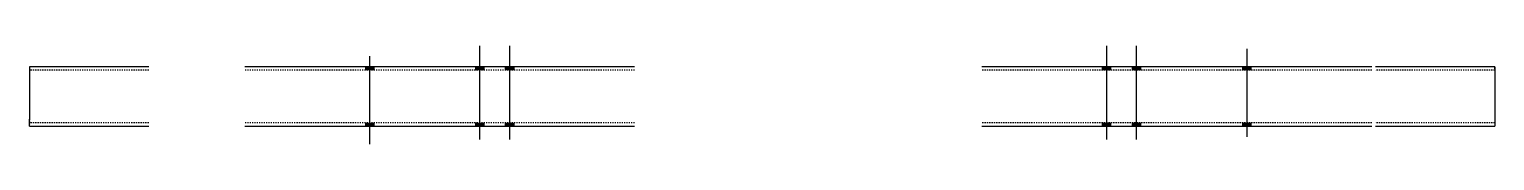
# Model space of a CAD drawing. Header units: millimetres. Extents: x 12 to 11771, y 9 to 397.
# Drawn here: x 9316 to 11771, y 9 to 174 of the extents above.
import ezdxf

# ---------------------------------------------------------------- set-up
doc = ezdxf.new("R2010")
doc.units = ezdxf.units.MM
doc.linetypes.add('DXK_LINE_DOT2', pattern=[3.9198, 1.9599, -1.9599])
doc.layers.add('STÅL', color=7, linetype='Continuous')

msp = doc.modelspace()

# ---------------------------------------------------------------- hatches: boundary and pattern name
at = {"layer": 'STÅL', "linetype": 'Continuous'}
for points in [[(9878.6, 133), (9892.6, 133), (9892.6, 139), (9878.6, 139)], [(9878.6, 133), (9892.6, 133), (9892.6, 139), (9878.6, 139)], [(10077.6, 139), (10063.6, 139), (10063.6, 133), (10077.6, 133)], [(10127.6, 139), (10113.6, 139), (10113.6, 133), (10127.6, 133)], [(11127.6, 139), (11113.6, 139), (11113.6, 133), (11127.6, 133)], [(11177.6, 139), (11163.6, 139), (11163.6, 133), (11177.6, 133)], [(11362.6, 139), (11348.6, 139), (11348.6, 133), (11362.6, 133)], [(11362.6, 139), (11348.6, 139), (11348.6, 133), (11362.6, 133)], [(9878.6, 39), (9892.6, 39), (9892.6, 45), (9878.6, 45)], [(9878.6, 39), (9892.6, 39), (9892.6, 45), (9878.6, 45)], [(10077.6, 45), (10063.6, 45), (10063.6, 39), (10077.6, 39)], [(10127.6, 45), (10113.6, 45), (10113.6, 39), (10127.6, 39)], [(11127.6, 45), (11113.6, 45), (11113.6, 39), (11127.6, 39)], [(11177.6, 45), (11163.6, 45), (11163.6, 39), (11177.6, 39)], [(11362.6, 45), (11348.6, 45), (11348.6, 39), (11362.6, 39)], [(11362.6, 45), (11348.6, 45), (11348.6, 39), (11362.6, 39)]]:
    msp.add_hatch(color=3, dxfattribs=at).paths.add_polyline_path(points)

# ---------------------------------------------------------------- linework, layer by layer
at = {"layer": 'STÅL', "color": 3, "linetype": 'Continuous'}
for p, q in [((10070.6, 16.5), (10070.6, 174)), ((10120.6, 16.5), (10120.6, 174)), ((11120.6, 16.5), (11120.6, 174)), ((11170.6, 16.5), (11170.6, 174)), ((9885.6, 156.5), (9885.6, 9)), ((9885.6, 156.5), (9885.6, 9)), ((11355.6, 21.5), (11355.6, 169)), ((11355.6, 21.5), (11355.6, 169)), ((9878.6, 139), (9878.6, 133)), ((9878.6, 139), (9878.6, 133)), ((9892.6, 139), (9892.6, 133)), ((9892.6, 139), (9892.6, 133)), ((10063.6, 133), (10063.6, 139)), ((10077.6, 133), (10077.6, 139)), ((10113.6, 133), (10113.6, 139)), ((10127.6, 133), (10127.6, 139)), ((11113.6, 133), (11113.6, 139)), ((11127.6, 133), (11127.6, 139)), ((11163.6, 133), (11163.6, 139)), ((11177.6, 133), (11177.6, 139)), ((11348.6, 133), (11348.6, 139)), ((11348.6, 133), (11348.6, 139)), ((11362.6, 133), (11362.6, 139)), ((11362.6, 133), (11362.6, 139)), ((9878.6, 45), (9878.6, 39)), ((9878.6, 45), (9878.6, 39)), ((9892.6, 45), (9892.6, 39)), ((9892.6, 45), (9892.6, 39)), ((10063.6, 39), (10063.6, 45)), ((10077.6, 39), (10077.6, 45)), ((10113.6, 39), (10113.6, 45)), ((10127.6, 39), (10127.6, 45)), ((11113.6, 39), (11113.6, 45)), ((11127.6, 39), (11127.6, 45)), ((11163.6, 39), (11163.6, 45)), ((11177.6, 39), (11177.6, 45)), ((11348.6, 39), (11348.6, 45)), ((11348.6, 39), (11348.6, 45)), ((11362.6, 39), (11362.6, 45)), ((11362.6, 39), (11362.6, 45))]:
    msp.add_line(p, q, dxfattribs=at)
at = {"layer": 'STÅL', "color": 2, "linetype": 'Continuous'}
for p, q in [((9315.6, 139), (9315.6, 127)), ((9515.6, 139), (9315.6, 139)), ((9315.6, 127), (9315.6, 51)), ((10329.6, 139), (9676.6, 139)), ((11564.6, 139), (10911.6, 139)), ((11770.6, 139), (11570.6, 139)), ((11770.6, 139), (11770.6, 138.1)), ((11770.6, 138.1), (11770.6, 127)), ((11770.6, 127), (11770.6, 51)), ((9315.6, 39.9), (9315.6, 51)), ((11770.6, 51), (11770.6, 39)), ((9315.6, 39), (9315.6, 39.9)), ((9315.6, 39), (9515.6, 39)), ((9676.6, 39), (10329.6, 39)), ((10911.6, 39), (11564.6, 39)), ((11570.6, 39), (11770.6, 39))]:
    msp.add_line(p, q, dxfattribs=at)
at = {"layer": 'STÅL', "color": 7, "linetype": 'DXK_LINE_DOT2'}
for p, q in [((9315.6, 139), (9315.6, 138.1)), ((9315.6, 138.1), (9315.6, 135.5)), ((9515.6, 133), (9315.6, 133)), ((10329.6, 133), (9676.6, 133)), ((11564.6, 133), (10911.6, 133)), ((11770.6, 133), (11570.6, 133)), ((11770.6, 135.5), (11770.6, 139)), ((9315.6, 51), (9315.6, 42.5)), ((9515.6, 45), (9315.6, 45)), ((10329.6, 45), (9676.6, 45)), ((11564.6, 45), (10911.6, 45)), ((11770.6, 45), (11570.6, 45))]:
    msp.add_line(p, q, dxfattribs=at)

doc.saveas('drawing.dxf')
